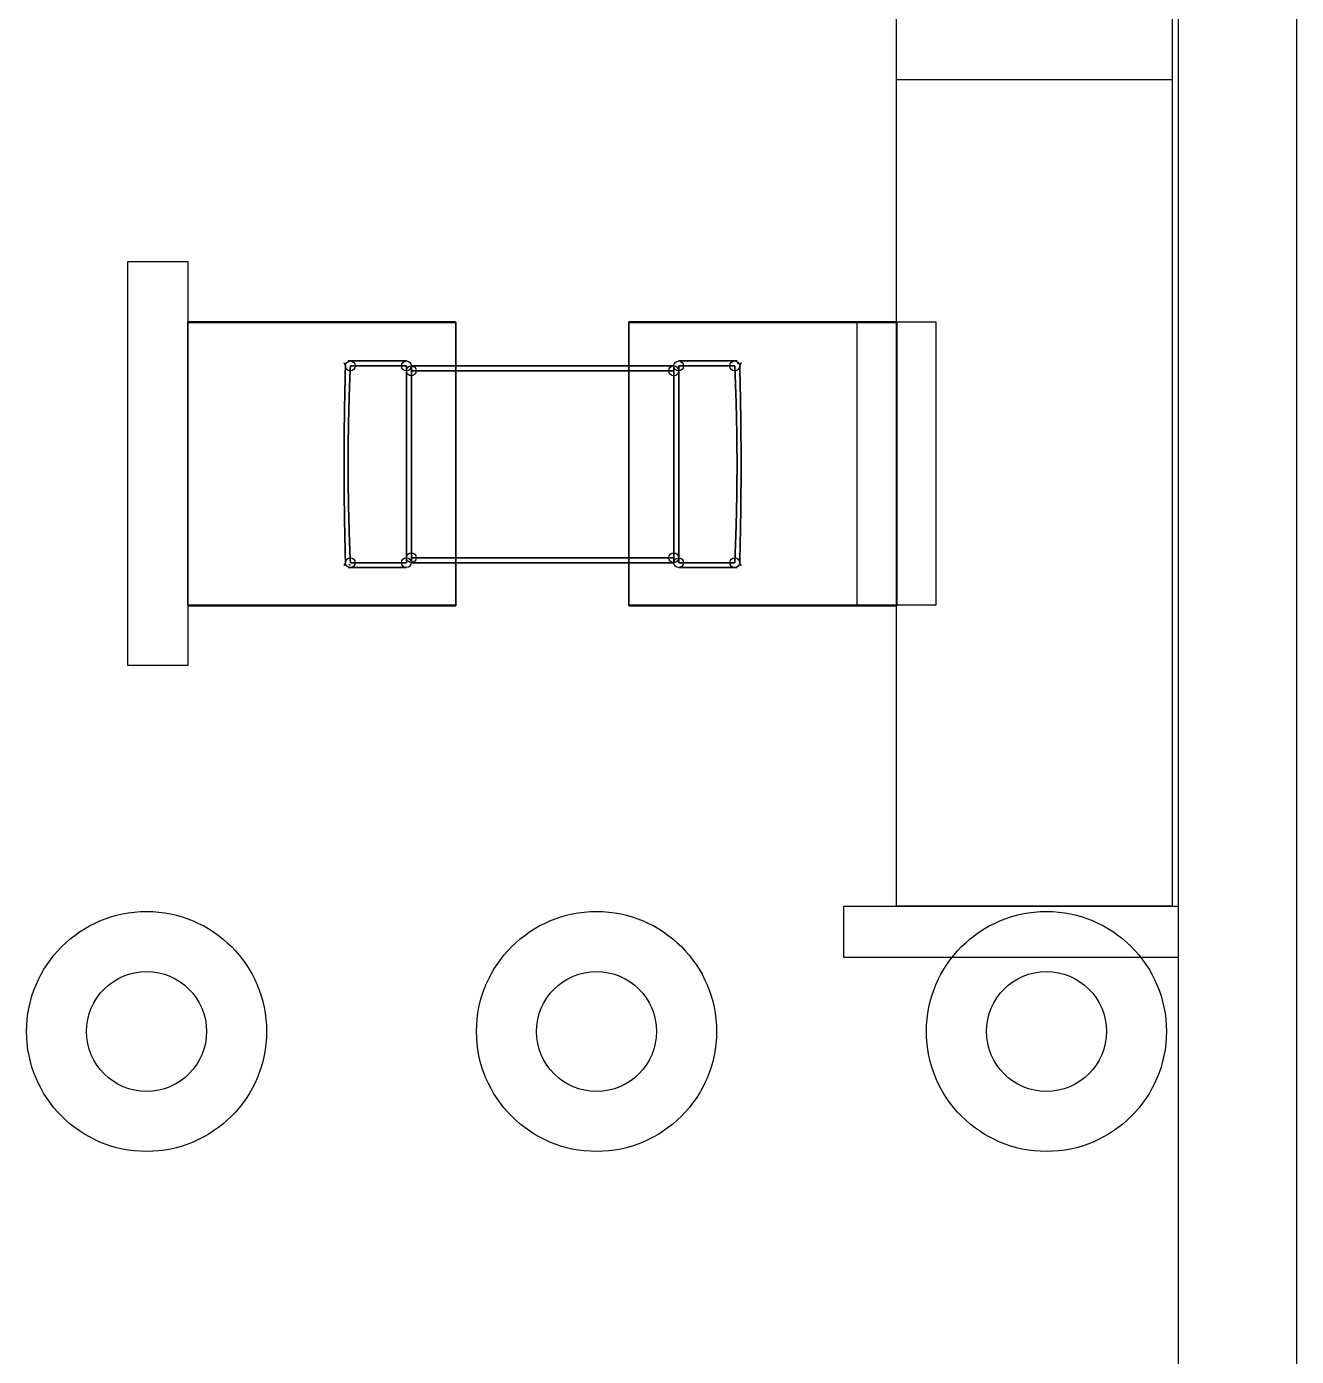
# Model space of a CAD drawing. Extents: x -14 to 27.9, y 0 to 17.8.
# Drawn here: x 24.714 to 27.94, y 3.746 to 7.125 of the extents above; entities that cross this region are included whole.
import ezdxf

# ---------------------------------------------------------------- set-up
doc = ezdxf.new("R2010")
doc.units = 0
doc.header["$MEASUREMENT"] = 0
doc.layers.add('Feature', color=7, linetype='CONTINUOUS')

msp = doc.modelspace()

# ---------------------------------------------------------------- linework, layer by layer
at = {"layer": 'Feature'}
for p, q in [((27.94, 17.78), (27.94, 0)), ((27.94, 17.78, -1.96192), (27.94, 0, -1.96192)), ((27.94, 17.78), (27.94, 0)), ((27.94, 17.78, -1.96192), (27.94, 0, -1.96192)), ((27.64, 17.48, 0.000305), (27.64, 0.3, 0.000305)), ((27.64, 17.48, -1.96222), (27.64, 0.3, -1.96222)), ((26.924, 6.99, 0.000305), (26.924, 7.19, 0.000305)), ((27.624, 7.19, 0.000305), (27.624, 6.99, 0.000305)), ((26.924, 4.89, 0.000305), (26.924, 7.14, 0.000305)), ((27.624, 7.14, 0.000305), (27.624, 4.89, 0.000305)), ((27.624, 6.99, 0.000305), (26.924, 6.99, 0.000305)), ((24.971, 6.528, 0.000305), (25.124, 6.528, 0.000305)), ((24.971, 5.502, 0.000305), (24.971, 6.528, 0.000305)), ((25.124, 6.528, 0.000305), (25.124, 5.502, 0.000305)), ((25.124, 6.375, 0.000305), (25.804, 6.375, 0.000305)), ((25.124, 5.655, 0.000305), (25.124, 6.375, 0.000305)), ((25.124, 5.655, 0.000305), (25.124, 6.375, 0.000305)), ((25.124, 6.375, 0.001305), (25.124, 5.655, 0.001305)), ((25.124, 6.375, 0.000305), (25.124, 6.375, 0.001305)), ((25.124, 6.375, 0.000305), (25.804, 6.375, 0.000305)), ((25.124, 6.375, 0.000305), (25.124, 6.375, 0.001305)), ((25.804, 6.375, 0.001305), (25.124, 6.375, 0.001305)), ((25.804, 6.375, 0.001305), (25.124, 6.375, 0.001305)), ((25.124, 6.375, 0.001305), (25.124, 5.655, 0.001305)), ((25.124, 5.655, 0.000305), (25.124, 6.375, 0.000305)), ((25.124, 6.375, 0.000305), (25.804, 6.375, 0.000305)), ((25.125, 6.373, 0.000305), (25.805, 6.373, 0.000305)), ((25.125, 5.653, 0.000305), (25.125, 6.373, 0.000305)), ((25.804, 6.375, 0.000305), (25.804, 5.655, 0.000305)), ((25.804, 6.375, 0.000305), (25.804, 6.375, 0.001305)), ((25.804, 6.375, 0.000305), (25.804, 6.373, 0.000305)), ((25.804, 6.375, 0.000305), (25.804, 6.375, 0.001305)), ((25.804, 6.373, 0.001305), (25.804, 6.375, 0.001305)), ((25.804, 6.373, 0.001305), (25.804, 6.375, 0.001305)), ((25.804, 6.375, 0.000305), (25.804, 6.373, 0.000305)), ((25.804, 6.373, 0.000305), (25.804, 6.373, 0.001305)), ((25.804, 6.373, 0.000305), (25.805, 6.373, 0.000305)), ((25.804, 6.373, 0.000305), (25.804, 6.373, 0.001305)), ((25.805, 6.373, 0.001305), (25.804, 6.373, 0.001305)), ((25.805, 6.373, 0.001305), (25.804, 6.373, 0.001305)), ((25.804, 6.373, 0.000305), (25.805, 6.373, 0.000305)), ((25.805, 6.373, 0.000305), (25.805, 5.653, 0.000305)), ((25.805, 6.373, 0.000305), (25.805, 6.373, 0.001305)), ((25.805, 6.373, 0.000305), (25.805, 5.653, 0.000305)), ((25.805, 6.373, 0.000305), (25.805, 6.373, 0.001305)), ((25.805, 5.653, 0.001305), (25.805, 6.373, 0.001305)), ((25.805, 5.653, 0.001305), (25.805, 6.373, 0.001305)), ((25.805, 6.373, 0.000305), (25.805, 5.653, 0.000305)), ((26.244, 6.375, 0.000305), (26.924, 6.375, 0.000305)), ((26.244, 5.655, 0.000305), (26.244, 6.375, 0.000305)), ((26.244, 5.655, 0.000305), (26.244, 6.375, 0.000305)), ((26.244, 6.375, 0.000305), (26.924, 6.375, 0.000305)), ((26.244, 5.655, 0.000305), (26.244, 6.375, 0.000305)), ((26.244, 6.375, 0.001305), (26.244, 5.655, 0.001305)), ((26.244, 6.375, 0.000305), (26.244, 6.375, 0.001305)), ((26.244, 6.375, 0.000305), (26.924, 6.375, 0.000305)), ((26.244, 6.375, 0.000305), (26.244, 6.375, 0.001305)), ((26.924, 6.375, 0.001305), (26.244, 6.375, 0.001305)), ((26.924, 6.375, 0.001305), (26.244, 6.375, 0.001305)), ((26.244, 6.375, 0.001305), (26.244, 5.655, 0.001305)), ((26.245, 6.373, 0.000305), (26.925, 6.373, 0.000305)), ((26.245, 5.653, 0.000305), (26.245, 6.373, 0.000305)), ((26.824, 5.655, 0.000305), (26.824, 6.375, 0.000305)), ((26.824, 6.375, 0.000305), (27.024, 6.375, 0.000305)), ((26.924, 6.375, 0.000305), (26.924, 5.655, 0.000305)), ((26.924, 6.375, 0.000305), (26.924, 5.653, 0.000305)), ((26.924, 6.375, 0.000305), (26.924, 6.375, 0.001305)), ((26.924, 6.375, 0.000305), (26.924, 5.653, 0.000305)), ((26.924, 6.375, 0.000305), (26.924, 6.375, 0.001305)), ((26.924, 5.653, 0.001305), (26.924, 6.375, 0.001305)), ((26.924, 5.653, 0.001305), (26.924, 6.375, 0.001305)), ((26.925, 6.373, 0.000305), (26.925, 5.653, 0.000305)), ((27.024, 6.375, 0.000305), (27.024, 5.655, 0.000305)), ((25.5367, 6.2755, 0.5), (25.6792, 6.2755, 0.5)), ((25.6792, 6.2755), (25.5367, 6.2755)), ((25.5367, 6.2755, 0.5), (25.6792, 6.2755, 0.5)), ((25.6792, 6.2755), (25.5367, 6.2755)), ((25.5367, 6.263, -0.0125), (25.6792, 6.263, -0.0125)), ((25.6792, 6.263, 0.5125), (25.5367, 6.263, 0.5125)), ((25.6792, 6.263, 0.5125), (25.5367, 6.263, 0.5125)), ((25.5367, 6.263, -0.0125), (25.6792, 6.263, -0.0125)), ((25.6792, 6.2755, 0.5), (25.6792, 6.2755)), ((25.6792, 6.2755, 0.5), (25.6792, 6.2755)), ((25.6792, 6.263, -0.0125), (25.6792, 5.763, -0.0125)), ((25.6792, 5.763, 0.5125), (25.6792, 6.263, 0.5125)), ((25.6792, 5.763, 0.5125), (25.6792, 6.263, 0.5125)), ((25.6792, 6.263, -0.0125), (25.6792, 5.763, -0.0125)), ((25.6917, 6.263, 0.4875), (25.6917, 6.263, 0.0125)), ((26.3583, 6.263, 0.0125), (25.6917, 6.263, 0.0125)), ((25.6917, 6.263, 0.4875), (25.6917, 6.263, 0.0125)), ((25.6917, 6.263, 0.4875), (26.3583, 6.263, 0.4875)), ((26.3583, 6.263, 0.0125), (25.6917, 6.263, 0.0125)), ((25.6917, 6.263, 0.4875), (26.3583, 6.263, 0.4875)), ((25.6917, 5.763), (25.6917, 6.263)), ((25.6917, 6.263), (25.6917, 6.263, 0.5)), ((25.6917, 6.263, 0.5), (25.6917, 5.763, 0.5)), ((25.6917, 6.263, 0.5), (25.6917, 5.763, 0.5)), ((25.6917, 6.263), (25.6917, 6.263, 0.5)), ((25.6917, 5.763), (25.6917, 6.263)), ((25.6917, 6.2505), (25.6917, 5.7755)), ((25.6917, 6.2505, 0.5), (25.6917, 5.7755, 0.5)), ((25.6917, 6.2505, 0.5), (25.6917, 5.7755, 0.5)), ((26.3583, 6.2505, 0.5), (25.6917, 6.2505, 0.5)), ((25.6917, 6.2505), (25.6917, 5.7755)), ((25.6917, 6.2505), (26.3583, 6.2505)), ((25.6917, 6.2505), (26.3583, 6.2505)), ((26.3583, 6.2505, 0.5), (25.6917, 6.2505, 0.5)), ((26.3583, 6.263, 0.4875), (26.3583, 6.263, 0.0125)), ((26.3583, 6.263, 0.4875), (26.3583, 6.263, 0.0125)), ((26.3583, 6.263, 0.5), (26.3583, 5.763, 0.5)), ((26.3583, 6.263), (26.3583, 6.263, 0.5)), ((26.3583, 5.763), (26.3583, 6.263)), ((26.3583, 6.263, 0.5), (26.3583, 5.763, 0.5)), ((26.3583, 6.263), (26.3583, 6.263, 0.5)), ((26.3583, 5.763), (26.3583, 6.263)), ((26.3583, 5.7755), (26.3583, 6.2505)), ((26.3583, 5.7755, 0.5), (26.3583, 6.2505, 0.5)), ((26.3583, 5.7755, 0.5), (26.3583, 6.2505, 0.5)), ((26.3583, 5.7755), (26.3583, 6.2505)), ((26.3708, 6.2755), (26.5133, 6.2755)), ((26.3708, 6.2755, 0.5), (26.3708, 6.2755)), ((26.5133, 6.2755, 0.5), (26.3708, 6.2755, 0.5)), ((26.3708, 6.2755, 0.5), (26.3708, 6.2755)), ((26.5133, 6.2755, 0.5), (26.3708, 6.2755, 0.5)), ((26.3708, 6.2755), (26.5133, 6.2755)), ((26.3708, 6.263, -0.0125), (26.3708, 5.763, -0.0125)), ((26.5133, 6.263, -0.0125), (26.3708, 6.263, -0.0125)), ((26.3708, 6.263, 0.5125), (26.5133, 6.263, 0.5125)), ((26.3708, 5.763, 0.5125), (26.3708, 6.263, 0.5125)), ((26.3708, 5.763, 0.5125), (26.3708, 6.263, 0.5125)), ((26.3708, 6.263, 0.5125), (26.5133, 6.263, 0.5125)), ((26.3708, 6.263, -0.0125), (26.3708, 5.763, -0.0125)), ((26.5133, 6.263, -0.0125), (26.3708, 6.263, -0.0125)), ((25.6792, 5.763, -0.0125), (25.5367, 5.763, -0.0125)), ((25.5367, 5.763, 0.5125), (25.6792, 5.763, 0.5125)), ((25.5367, 5.763, 0.5125), (25.6792, 5.763, 0.5125)), ((25.6792, 5.763, -0.0125), (25.5367, 5.763, -0.0125)), ((25.5367, 5.7505), (25.6792, 5.7505)), ((25.6792, 5.7505, 0.5), (25.5367, 5.7505, 0.5)), ((25.6792, 5.7505, 0.5), (25.5367, 5.7505, 0.5)), ((25.5367, 5.7505), (25.6792, 5.7505)), ((25.6792, 5.7505), (25.6792, 5.7505, 0.5)), ((25.6792, 5.7505), (25.6792, 5.7505, 0.5)), ((25.6917, 5.7755, 0.5), (26.3583, 5.7755, 0.5)), ((26.3583, 5.7755), (25.6917, 5.7755)), ((26.3583, 5.7755), (25.6917, 5.7755)), ((25.6917, 5.7755, 0.5), (26.3583, 5.7755, 0.5)), ((25.6917, 5.763, 0.4875), (25.6917, 5.763, 0.0125)), ((25.6917, 5.763, 0.4875), (25.6917, 5.763, 0.0125)), ((25.6917, 5.763, 0.0125), (26.3583, 5.763, 0.0125)), ((26.3583, 5.763, 0.4875), (25.6917, 5.763, 0.4875)), ((25.6917, 5.763, 0.0125), (26.3583, 5.763, 0.0125)), ((26.3583, 5.763, 0.4875), (25.6917, 5.763, 0.4875)), ((25.6917, 5.763, 0.5), (25.6917, 5.763)), ((25.6917, 5.763, 0.5), (25.6917, 5.763)), ((26.3583, 5.763, 0.4875), (26.3583, 5.763, 0.0125)), ((26.3583, 5.763, 0.4875), (26.3583, 5.763, 0.0125)), ((26.3583, 5.763, 0.5), (26.3583, 5.763)), ((26.3583, 5.763, 0.5), (26.3583, 5.763)), ((26.3708, 5.763, -0.0125), (26.5133, 5.763, -0.0125)), ((26.5133, 5.763, 0.5125), (26.3708, 5.763, 0.5125)), ((26.5133, 5.763, 0.5125), (26.3708, 5.763, 0.5125)), ((26.3708, 5.763, -0.0125), (26.5133, 5.763, -0.0125)), ((26.3708, 5.7505, 0.5), (26.5133, 5.7505, 0.5)), ((26.3708, 5.7505), (26.3708, 5.7505, 0.5)), ((26.5133, 5.7505), (26.3708, 5.7505)), ((26.3708, 5.7505, 0.5), (26.5133, 5.7505, 0.5)), ((26.3708, 5.7505), (26.3708, 5.7505, 0.5)), ((26.5133, 5.7505), (26.3708, 5.7505)), ((25.804, 5.655, 0.000305), (25.124, 5.655, 0.000305)), ((25.125, 5.655, 0.000305), (25.124, 5.655, 0.000305)), ((25.124, 5.655, 0.001305), (25.125, 5.655, 0.001305)), ((25.124, 5.655, 0.000305), (25.124, 5.655, 0.001305)), ((25.124, 5.655, 0.000305), (25.124, 5.655, 0.001305)), ((25.124, 5.655, 0.001305), (25.125, 5.655, 0.001305)), ((25.125, 5.655, 0.000305), (25.124, 5.655, 0.000305)), ((25.125, 5.655, 0.000305), (25.125, 5.655, 0.001305)), ((25.125, 5.653, 0.000305), (25.125, 5.655, 0.000305)), ((25.125, 5.655, 0.001305), (25.125, 5.653, 0.001305)), ((25.125, 5.655, 0.000305), (25.125, 5.655, 0.001305)), ((25.125, 5.655, 0.001305), (25.125, 5.653, 0.001305)), ((25.125, 5.653, 0.000305), (25.125, 5.655, 0.000305)), ((25.805, 5.653, 0.000305), (25.125, 5.653, 0.000305)), ((25.805, 5.653, 0.000305), (25.125, 5.653, 0.000305)), ((25.125, 5.653, 0.001305), (25.805, 5.653, 0.001305)), ((25.125, 5.653, 0.000305), (25.125, 5.653, 0.001305)), ((25.125, 5.653, 0.000305), (25.125, 5.653, 0.001305)), ((25.125, 5.653, 0.001305), (25.805, 5.653, 0.001305)), ((25.805, 5.653, 0.000305), (25.125, 5.653, 0.000305)), ((25.805, 5.653, 0.000305), (25.805, 5.653, 0.001305)), ((25.805, 5.653, 0.000305), (25.805, 5.653, 0.001305)), ((26.924, 5.655, 0.000305), (26.244, 5.655, 0.000305)), ((26.245, 5.655, 0.000305), (26.244, 5.655, 0.000305)), ((26.245, 5.655, 0.000305), (26.244, 5.655, 0.000305)), ((26.244, 5.655, 0.001305), (26.245, 5.655, 0.001305)), ((26.244, 5.655, 0.000305), (26.244, 5.655, 0.001305)), ((26.244, 5.655, 0.000305), (26.244, 5.655, 0.001305)), ((26.244, 5.655, 0.001305), (26.245, 5.655, 0.001305)), ((26.245, 5.653, 0.000305), (26.245, 5.655, 0.000305)), ((26.245, 5.655, 0.000305), (26.245, 5.655, 0.001305)), ((26.245, 5.653, 0.000305), (26.245, 5.655, 0.000305)), ((26.245, 5.655, 0.001305), (26.245, 5.653, 0.001305)), ((26.245, 5.655, 0.000305), (26.245, 5.655, 0.001305)), ((26.245, 5.655, 0.001305), (26.245, 5.653, 0.001305)), ((26.925, 5.653, 0.000305), (26.245, 5.653, 0.000305)), ((26.924, 5.653, 0.000305), (26.245, 5.653, 0.000305)), ((26.245, 5.653, 0.001305), (26.924, 5.653, 0.001305)), ((26.245, 5.653, 0.000305), (26.245, 5.653, 0.001305)), ((26.924, 5.653, 0.000305), (26.245, 5.653, 0.000305)), ((26.245, 5.653, 0.000305), (26.245, 5.653, 0.001305)), ((26.245, 5.653, 0.001305), (26.924, 5.653, 0.001305)), ((27.024, 5.655, 0.000305), (26.824, 5.655, 0.000305)), ((26.924, 5.653, 0.000305), (26.924, 5.653, 0.001305)), ((26.924, 5.653, 0.000305), (26.924, 5.653, 0.001305)), ((25.124, 5.502, 0.000305), (24.971, 5.502, 0.000305)), ((26.79, 4.89, 0.000305), (27.6399, 4.89, 0.000305)), ((26.79, 4.76, 0.000305), (26.79, 4.89, 0.000305)), ((27.624, 4.89, 0.000305), (26.924, 4.89, 0.000305)), ((27.6399, 4.89, 0.000305), (27.6399, 4.76, 0.000305)), ((27.6399, 4.76, 0.000305), (26.79, 4.76, 0.000305)), ((25.1714, 4.572, -1.96192), (25.1714, 4.572)), ((25.1714, 4.572, -1.96192), (25.1714, 4.572)), ((26.3144, 4.572, -1.96192), (26.3144, 4.572)), ((26.3144, 4.572, -1.96192), (26.3144, 4.572)), ((27.4574, 4.572, -1.96192), (27.4574, 4.572)), ((27.4574, 4.572, -1.96192), (27.4574, 4.572))]:
    msp.add_line(p, q, dxfattribs=at)
for centre, radius in [((25.5367, 6.263), 0.0125), ((25.5367, 6.263), 0.0125), ((25.5367, 6.263), 0.0125), ((25.5367, 6.263), 0.0125), ((25.5367, 6.263), 0.0125), ((25.5367, 6.263), 0.0125), ((25.5367, 6.263), 0.0125), ((25.5367, 6.263), 0.0125), ((25.5367, 6.263), 0.0125), ((25.5367, 6.263), 0.0125), ((25.5367, 6.263), 0.0125), ((25.5367, 6.263), 0.0125), ((25.6792, 6.263), 0.0125), ((25.6792, 6.263), 0.0125), ((25.6792, 6.263), 0.0125), ((25.6792, 6.263), 0.0125), ((25.6792, 6.263), 0.0125), ((25.6792, 6.263), 0.0125), ((25.6792, 6.263), 0.0125), ((25.6792, 6.263), 0.0125), ((25.6792, 6.263), 0.0125), ((25.6792, 6.263), 0.0125), ((25.6792, 6.263), 0.0125), ((25.6792, 6.263), 0.0125), ((25.6917, 6.2505), 0.0125), ((25.6917, 6.2505), 0.0125), ((25.6917, 6.2505), 0.0125), ((25.6917, 6.2505), 0.0125), ((26.3583, 6.2505), 0.0125), ((26.3583, 6.2505), 0.0125), ((26.3583, 6.2505), 0.0125), ((26.3583, 6.2505), 0.0125), ((26.3708, 6.263), 0.0125), ((26.3708, 6.263), 0.0125), ((26.3708, 6.263), 0.0125), ((26.3708, 6.263), 0.0125), ((26.3708, 6.263), 0.0125), ((26.3708, 6.263), 0.0125), ((26.3708, 6.263), 0.0125), ((26.3708, 6.263), 0.0125), ((26.3708, 6.263), 0.0125), ((26.3708, 6.263), 0.0125), ((26.3708, 6.263), 0.0125), ((26.3708, 6.263), 0.0125), ((26.5133, 6.263), 0.0125), ((26.5133, 6.263), 0.0125), ((26.5133, 6.263), 0.0125), ((26.5133, 6.263), 0.0125), ((26.5133, 6.263), 0.0125), ((26.5133, 6.263), 0.0125), ((26.5133, 6.263), 0.0125), ((26.5133, 6.263), 0.0125), ((26.5133, 6.263), 0.0125), ((26.5133, 6.263), 0.0125), ((26.5133, 6.263), 0.0125), ((26.5133, 6.263), 0.0125), ((25.6917, 5.7755), 0.0125), ((25.6917, 5.7755), 0.0125), ((25.6917, 5.7755), 0.0125), ((25.6917, 5.7755), 0.0125), ((26.3583, 5.7755), 0.0125), ((26.3583, 5.7755), 0.0125), ((26.3583, 5.7755), 0.0125), ((26.3583, 5.7755), 0.0125), ((25.5367, 5.763), 0.0125), ((25.5367, 5.763), 0.0125), ((25.5367, 5.763), 0.0125), ((25.5367, 5.763), 0.0125), ((25.5367, 5.763), 0.0125), ((25.5367, 5.763), 0.0125), ((25.5367, 5.763), 0.0125), ((25.5367, 5.763), 0.0125), ((25.5367, 5.763), 0.0125), ((25.5367, 5.763), 0.0125), ((25.5367, 5.763), 0.0125), ((25.5367, 5.763), 0.0125), ((25.6792, 5.763), 0.0125), ((25.6792, 5.763), 0.0125), ((25.6792, 5.763), 0.0125), ((25.6792, 5.763), 0.0125), ((25.6792, 5.763), 0.0125), ((25.6792, 5.763), 0.0125), ((25.6792, 5.763), 0.0125), ((25.6792, 5.763), 0.0125), ((25.6792, 5.763), 0.0125), ((25.6792, 5.763), 0.0125), ((25.6792, 5.763), 0.0125), ((25.6792, 5.763), 0.0125), ((26.3708, 5.763), 0.0125), ((26.3708, 5.763), 0.0125), ((26.3708, 5.763), 0.0125), ((26.3708, 5.763), 0.0125), ((26.3708, 5.763), 0.0125), ((26.3708, 5.763), 0.0125), ((26.3708, 5.763), 0.0125), ((26.3708, 5.763), 0.0125), ((26.3708, 5.763), 0.0125), ((26.3708, 5.763), 0.0125), ((26.3708, 5.763), 0.0125), ((26.3708, 5.763), 0.0125), ((26.5133, 5.763), 0.0125), ((26.5133, 5.763), 0.0125), ((26.5133, 5.763), 0.0125), ((26.5133, 5.763), 0.0125), ((26.5133, 5.763), 0.0125), ((26.5133, 5.763), 0.0125), ((26.5133, 5.763), 0.0125), ((26.5133, 5.763), 0.0125), ((26.5133, 5.763), 0.0125), ((26.5133, 5.763), 0.0125), ((26.5133, 5.763), 0.0125), ((26.5133, 5.763), 0.0125), ((25.019, 4.572), 0.3048), ((26.162, 4.572), 0.3048), ((27.305, 4.572), 0.3048), ((25.019, 4.572), 0.1524), ((25.019, 4.572), 0.1524), ((25.019, 4.572), 0.1524), ((25.019, 4.572), 0.1524), ((26.162, 4.572), 0.1524), ((26.162, 4.572), 0.1524), ((26.162, 4.572), 0.1524), ((26.162, 4.572), 0.1524), ((27.305, 4.572), 0.1524), ((27.305, 4.572), 0.1524), ((27.305, 4.572), 0.1524), ((27.305, 4.572), 0.1524)]:
    msp.add_circle(centre, radius, dxfattribs=at)
for centre, radius, start, end in [((26.5133, 6.263, 0.5), 0.010206, 27.9347, 45), ((26.5133, 6.263, 0.5), 0.010206, 27.9347, 45), ((26.5133, 6.263, 0.5), 0.012477, 3.46194, 27.9347), ((26.5133, 6.263, 0.5), 0.012477, 3.46194, 27.9347), ((25.5367, 5.763), 0.00559, -135, -90), ((25.5367, 5.763), 0.00559, -135, -90), ((25.5367, 5.763), 0, -90, 0), ((25.5367, 5.763), 0, -90, 0)]:
    msp.add_arc(centre, radius, start, end, dxfattribs=at)
for points in [[(25.5243, 6.26375, 0.500753), (25.5172, 6.27728, 0.25), (25.5243, 6.26375, -0.000753)], [(25.5243, 6.26375, 0.500753), (25.5172, 6.27728, 0.25), (25.5243, 6.26375, -0.000753)], [(25.5243, 5.76225, 0.500753), (25.5172, 6.013, 0.514282), (25.5243, 6.26375, 0.500753)], [(25.5243, 6.26375, -0.000753), (25.5172, 6.013, -0.014282), (25.5243, 5.76225, -0.000753)], [(25.5243, 5.76225, 0.500753), (25.5172, 6.013, 0.514282), (25.5243, 6.26375, 0.500753)], [(25.5243, 6.26375, -0.000753), (25.5172, 6.013, -0.014282), (25.5243, 5.76225, -0.000753)], [(25.5367, 6.2755), (25.5254, 6.2755, 0.250005), (25.5367, 6.2755, 0.5)], [(25.5367, 6.2755), (25.5254, 6.2755, 0.250005), (25.5367, 6.2755, 0.5)], [(25.5367, 5.763, -0.0125), (25.5254, 6.013, -0.0125), (25.5367, 6.263, -0.0125)], [(25.5367, 6.263, 0.5125), (25.5254, 6.013, 0.5125), (25.5367, 5.763, 0.5125)], [(25.5367, 6.263, 0.5125), (25.5254, 6.013, 0.5125), (25.5367, 5.763, 0.5125)], [(25.5367, 5.763, -0.0125), (25.5254, 6.013, -0.0125), (25.5367, 6.263, -0.0125)], [(26.5133, 6.2755), (26.5246, 6.2755, 0.250005), (26.5133, 6.2755, 0.5)], [(26.5133, 6.2755), (26.5246, 6.2755, 0.250005), (26.5133, 6.2755, 0.5)], [(26.5133, 5.763, -0.0125), (26.5246, 6.013, -0.0125), (26.5133, 6.263, -0.0125)], [(26.5133, 6.263, 0.5125), (26.5246, 6.013, 0.5125), (26.5133, 5.763, 0.5125)], [(26.5133, 6.263, 0.5125), (26.5246, 6.013, 0.5125), (26.5133, 5.763, 0.5125)], [(26.5133, 5.763, -0.0125), (26.5246, 6.013, -0.0125), (26.5133, 6.263, -0.0125)], [(26.5257, 6.26375, 0.500753), (26.5328, 6.27728, 0.25), (26.5257, 6.26375, -0.000753)], [(26.5257, 6.26375, 0.500753), (26.5328, 6.27728, 0.25), (26.5257, 6.26375, -0.000753)], [(26.5257, 5.76225, 0.500753), (26.5328, 6.013, 0.514282), (26.5257, 6.26375, 0.500753)], [(26.5257, 6.26375, -0.000753), (26.5328, 6.013, -0.014282), (26.5257, 5.76225, -0.000753)], [(26.5257, 5.76225, 0.500753), (26.5328, 6.013, 0.514282), (26.5257, 6.26375, 0.500753)], [(26.5257, 6.26375, -0.000753), (26.5328, 6.013, -0.014282), (26.5257, 5.76225, -0.000753)], [(25.5243, 5.76225, -0.000753), (25.5172, 5.74872, 0.25), (25.5243, 5.76225, 0.500753)], [(25.5243, 5.76225, -0.000753), (25.5172, 5.74872, 0.25), (25.5243, 5.76225, 0.500753)], [(25.5367, 5.7505, 0.5), (25.5254, 5.7505, 0.249995), (25.5367, 5.7505)], [(25.5367, 5.7505, 0.5), (25.5254, 5.7505, 0.249995), (25.5367, 5.7505)], [(26.5133, 5.7505, 0.5), (26.5246, 5.7505, 0.249995), (26.5133, 5.7505)], [(26.5133, 5.7505, 0.5), (26.5246, 5.7505, 0.249995), (26.5133, 5.7505)], [(26.5257, 5.76225, -0.000753), (26.5328, 5.74872, 0.25), (26.5257, 5.76225, 0.500753)], [(26.5257, 5.76225, -0.000753), (26.5328, 5.74872, 0.25), (26.5257, 5.76225, 0.500753)]]:
    msp.add_open_spline(points, degree=2, dxfattribs=at)

doc.saveas('drawing.dxf')
